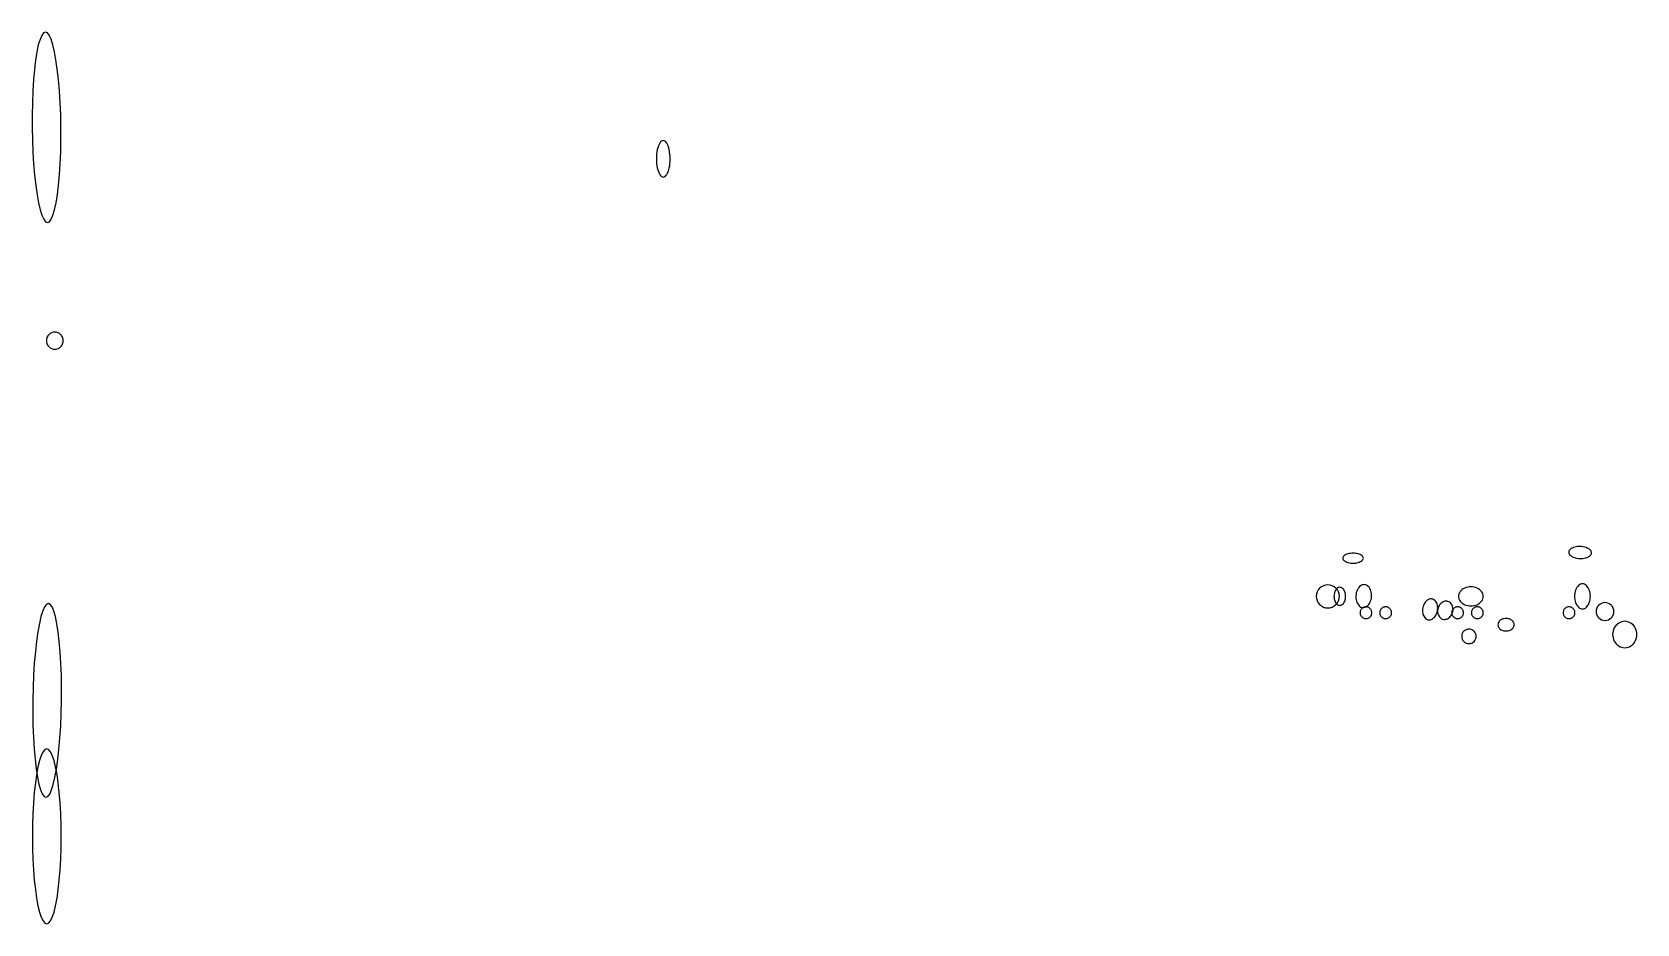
# Model space of a CAD drawing. Extents: x -292 to 292, y -205 to 211.
# Drawn here: x -292.3 to -152.3, y -85.9 to -8.1 of the extents above; entities that cross this region are included whole.
import ezdxf

# ---------------------------------------------------------------- set-up
doc = ezdxf.new("R2010")
doc.units = 0

msp = doc.modelspace()

# ---------------------------------------------------------------- linework, layer by layer
at = {"layer": 'CIRCLES'}
for p, q in [((-291.05, -34.88), (-291.06, -35.02)), ((-291.01, -34.74), (-291.05, -34.88)), ((-290.94, -34.61), (-291.01, -34.74)), ((-290.85, -34.5), (-290.94, -34.61)), ((-290.73, -34.4), (-290.85, -34.5)), ((-290.61, -34.34), (-290.73, -34.4)), ((-290.47, -34.29), (-290.61, -34.34)), ((-290.32, -34.28), (-290.47, -34.29)), ((-290.18, -34.29), (-290.32, -34.28)), ((-290.04, -34.34), (-290.18, -34.29)), ((-289.91, -34.4), (-290.04, -34.34)), ((-289.8, -34.5), (-289.91, -34.4)), ((-289.71, -34.61), (-289.8, -34.5)), ((-289.64, -34.74), (-289.71, -34.61)), ((-289.6, -34.88), (-289.64, -34.74)), ((-289.58, -35.02), (-289.6, -34.88)), ((-291.06, -35.02), (-291.05, -35.16)), ((-291.05, -35.16), (-291.01, -35.3)), ((-291.01, -35.3), (-290.94, -35.43)), ((-290.94, -35.43), (-290.85, -35.54)), ((-290.85, -35.54), (-290.73, -35.64)), ((-290.73, -35.64), (-290.61, -35.7)), ((-290.61, -35.7), (-290.47, -35.75)), ((-290.47, -35.75), (-290.32, -35.76)), ((-290.32, -35.76), (-290.18, -35.75)), ((-290.18, -35.75), (-290.04, -35.7)), ((-290.04, -35.7), (-289.91, -35.64)), ((-289.91, -35.64), (-289.8, -35.54)), ((-289.8, -35.54), (-289.71, -35.43)), ((-289.71, -35.43), (-289.64, -35.3)), ((-289.64, -35.3), (-289.6, -35.16)), ((-289.6, -35.16), (-289.58, -35.02)), ((-180.22, -57.14), (-180.24, -57.34)), ((-180.24, -57.34), (-180.22, -57.54)), ((-180.16, -56.95), (-180.22, -57.14)), ((-180.07, -56.78), (-180.16, -56.95)), ((-179.94, -56.63), (-180.07, -56.78)), ((-179.79, -56.5), (-179.94, -56.63)), ((-179.61, -56.41), (-179.79, -56.5)), ((-179.43, -56.35), (-179.61, -56.41)), ((-179.23, -56.33), (-179.43, -56.35)), ((-179.03, -56.35), (-179.23, -56.33)), ((-178.84, -56.41), (-179.03, -56.35)), ((-178.67, -56.5), (-178.84, -56.41)), ((-178.52, -56.63), (-178.67, -56.5)), ((-178.39, -56.78), (-178.52, -56.63)), ((-178.3, -56.95), (-178.39, -56.78)), ((-178.24, -57.14), (-178.3, -56.95)), ((-178.22, -57.34), (-178.24, -57.14)), ((-178.24, -57.54), (-178.22, -57.34)), ((-180.22, -57.54), (-180.16, -57.73)), ((-180.16, -57.73), (-180.07, -57.9)), ((-180.07, -57.9), (-179.94, -58.05)), ((-179.94, -58.05), (-179.79, -58.18)), ((-179.79, -58.18), (-179.61, -58.27)), ((-179.61, -58.27), (-179.43, -58.33)), ((-179.43, -58.33), (-179.23, -58.35)), ((-179.23, -58.35), (-179.03, -58.33)), ((-179.03, -58.33), (-178.84, -58.27)), ((-178.84, -58.27), (-178.67, -58.18)), ((-178.67, -58.18), (-178.52, -58.05)), ((-178.52, -58.05), (-178.39, -57.9)), ((-178.39, -57.9), (-178.3, -57.73)), ((-178.3, -57.73), (-178.24, -57.54)), ((-155.8, -58.51), (-155.81, -58.66)), ((-155.81, -58.66), (-155.8, -58.81)), ((-155.75, -58.37), (-155.8, -58.51)), ((-155.8, -58.81), (-155.75, -58.96)), ((-155.68, -58.23), (-155.75, -58.37)), ((-155.58, -58.12), (-155.68, -58.23)), ((-155.47, -58.02), (-155.58, -58.12)), ((-155.33, -57.95), (-155.47, -58.02)), ((-155.19, -57.9), (-155.33, -57.95)), ((-155.04, -57.89), (-155.19, -57.9)), ((-154.88, -57.9), (-155.04, -57.89)), ((-154.74, -57.95), (-154.88, -57.9)), ((-154.6, -58.02), (-154.74, -57.95)), ((-154.49, -58.12), (-154.6, -58.02)), ((-154.39, -58.23), (-154.49, -58.12)), ((-154.32, -58.37), (-154.39, -58.23)), ((-154.27, -58.51), (-154.32, -58.37)), ((-154.32, -58.96), (-154.27, -58.81)), ((-154.26, -58.66), (-154.27, -58.51)), ((-154.27, -58.81), (-154.26, -58.66)), ((-167.03, -60.21), (-167.15, -60.25)), ((-166.91, -60.2), (-167.03, -60.21)), ((-166.79, -60.21), (-166.91, -60.2)), ((-166.67, -60.25), (-166.79, -60.21)), ((-155.75, -58.96), (-155.68, -59.09)), ((-155.68, -59.09), (-155.58, -59.21)), ((-155.58, -59.21), (-155.47, -59.31)), ((-155.47, -59.31), (-155.33, -59.38)), ((-155.33, -59.38), (-155.19, -59.42)), ((-155.19, -59.42), (-155.04, -59.44)), ((-155.04, -59.44), (-154.88, -59.42)), ((-154.88, -59.42), (-154.74, -59.38)), ((-154.74, -59.38), (-154.6, -59.31)), ((-154.6, -59.31), (-154.49, -59.21)), ((-154.49, -59.21), (-154.39, -59.09)), ((-154.39, -59.09), (-154.32, -58.96)), ((-167.53, -60.71), (-167.54, -60.83)), ((-167.54, -60.83), (-167.53, -60.96)), ((-167.49, -60.59), (-167.53, -60.71)), ((-167.53, -60.96), (-167.49, -61.07)), ((-167.43, -60.48), (-167.49, -60.59)), ((-167.49, -61.07), (-167.43, -61.18)), ((-167.36, -60.39), (-167.43, -60.48)), ((-167.43, -61.18), (-167.36, -61.28)), ((-167.26, -60.31), (-167.36, -60.39)), ((-167.36, -61.28), (-167.26, -61.36)), ((-167.15, -60.25), (-167.26, -60.31)), ((-167.26, -61.36), (-167.15, -61.42)), ((-167.15, -61.42), (-167.03, -61.45)), ((-167.03, -61.45), (-166.91, -61.46)), ((-166.91, -61.46), (-166.79, -61.45)), ((-166.79, -61.45), (-166.67, -61.42)), ((-166.56, -60.31), (-166.67, -60.25)), ((-166.67, -61.42), (-166.56, -61.36)), ((-166.46, -60.39), (-166.56, -60.31)), ((-166.56, -61.36), (-166.46, -61.28)), ((-166.39, -60.48), (-166.46, -60.39)), ((-166.46, -61.28), (-166.39, -61.18)), ((-166.33, -60.59), (-166.39, -60.48)), ((-166.39, -61.18), (-166.33, -61.07)), ((-166.29, -60.71), (-166.33, -60.59)), ((-166.33, -61.07), (-166.29, -60.96)), ((-166.28, -60.83), (-166.29, -60.71)), ((-166.29, -60.96), (-166.28, -60.83))]:
    msp.add_line(p, q, dxfattribs=at)
at = {"layer": 'ELLIPSES'}
for p, q in [((-291.46, -8.38), (-291.61, -8.73)), ((-291.3, -8.16), (-291.46, -8.38)), ((-291.14, -8.09), (-291.3, -8.16)), ((-290.97, -8.16), (-291.14, -8.09)), ((-290.81, -8.37), (-290.97, -8.16)), ((-290.65, -8.72), (-290.81, -8.37)), ((-291.76, -9.21), (-291.88, -9.81)), ((-291.61, -8.73), (-291.76, -9.21)), ((-290.5, -9.19), (-290.65, -8.72)), ((-290.35, -9.8), (-290.5, -9.19)), ((-290.22, -10.51), (-290.35, -9.8)), ((-292, -10.53), (-292.1, -11.35)), ((-291.88, -9.81), (-292, -10.53)), ((-290.11, -11.33), (-290.22, -10.51)), ((-292.18, -12.26), (-292.24, -13.23)), ((-292.1, -11.35), (-292.18, -12.26)), ((-290, -12.23), (-290.11, -11.33)), ((-289.92, -13.21), (-290, -12.23)), ((-292.24, -13.23), (-292.28, -14.26)), ((-289.86, -14.23), (-289.92, -13.21)), ((-292.28, -14.26), (-292.3, -15.33)), ((-292.3, -15.33), (-292.3, -16.41)), ((-289.81, -15.3), (-289.86, -14.23)), ((-289.79, -16.38), (-289.81, -15.3)), ((-292.3, -16.41), (-292.28, -17.5)), ((-289.79, -17.47), (-289.79, -16.38)), ((-292.28, -17.5), (-292.23, -18.56)), ((-289.81, -18.54), (-289.79, -17.47)), ((-237.7, -18.18), (-237.74, -18.35)), ((-237.65, -18.02), (-237.7, -18.18)), ((-237.59, -17.89), (-237.65, -18.02)), ((-237.52, -17.77), (-237.59, -17.89)), ((-237.45, -17.68), (-237.52, -17.77)), ((-237.38, -17.61), (-237.45, -17.68)), ((-237.3, -17.57), (-237.38, -17.61)), ((-237.22, -17.56), (-237.3, -17.57)), ((-237.14, -17.57), (-237.22, -17.56)), ((-237.07, -17.61), (-237.14, -17.57)), ((-236.99, -17.68), (-237.07, -17.61)), ((-236.92, -17.77), (-236.99, -17.68)), ((-236.86, -17.89), (-236.92, -17.77)), ((-236.8, -18.02), (-236.86, -17.89)), ((-236.74, -18.18), (-236.8, -18.02)), ((-236.7, -18.35), (-236.74, -18.18)), ((-292.23, -18.56), (-292.17, -19.59)), ((-292.17, -19.59), (-292.09, -20.57)), ((-289.91, -20.54), (-289.85, -19.57)), ((-289.85, -19.57), (-289.81, -18.54)), ((-237.8, -18.74), (-237.82, -18.94)), ((-237.82, -18.94), (-237.82, -19.15)), ((-237.82, -19.15), (-237.81, -19.36)), ((-237.81, -19.36), (-237.8, -19.56)), ((-237.78, -18.54), (-237.8, -18.74)), ((-237.8, -19.56), (-237.77, -19.76)), ((-237.74, -18.35), (-237.78, -18.54)), ((-236.67, -18.54), (-236.7, -18.35)), ((-236.64, -18.74), (-236.67, -18.54)), ((-236.66, -19.76), (-236.64, -19.56)), ((-236.62, -18.94), (-236.64, -18.74)), ((-236.64, -19.56), (-236.62, -19.35)), ((-236.62, -19.15), (-236.62, -18.94)), ((-236.62, -19.35), (-236.62, -19.15)), ((-292.09, -20.57), (-291.99, -21.47)), ((-289.99, -21.45), (-289.91, -20.54)), ((-237.77, -19.76), (-237.74, -19.94)), ((-237.74, -19.94), (-237.7, -20.12)), ((-237.7, -20.12), (-237.64, -20.27)), ((-237.64, -20.27), (-237.58, -20.41)), ((-237.58, -20.41), (-237.52, -20.52)), ((-237.52, -20.52), (-237.45, -20.62)), ((-237.45, -20.62), (-237.37, -20.68)), ((-237.37, -20.68), (-237.3, -20.72)), ((-237.3, -20.72), (-237.22, -20.74)), ((-237.22, -20.74), (-237.14, -20.72)), ((-237.14, -20.72), (-237.06, -20.68)), ((-237.06, -20.68), (-236.99, -20.62)), ((-236.99, -20.62), (-236.92, -20.52)), ((-236.92, -20.52), (-236.85, -20.41)), ((-236.85, -20.41), (-236.79, -20.27)), ((-236.79, -20.27), (-236.74, -20.11)), ((-236.74, -20.11), (-236.7, -19.94)), ((-236.7, -19.94), (-236.66, -19.76)), ((-291.99, -21.47), (-291.87, -22.28)), ((-291.87, -22.28), (-291.74, -23)), ((-290.21, -22.98), (-290.09, -22.26)), ((-290.09, -22.26), (-289.99, -21.45)), ((-291.74, -23), (-291.59, -23.6)), ((-291.59, -23.6), (-291.44, -24.08)), ((-290.48, -24.07), (-290.34, -23.59)), ((-290.34, -23.59), (-290.21, -22.98)), ((-291.44, -24.08), (-291.28, -24.43)), ((-291.28, -24.43), (-291.12, -24.64)), ((-291.12, -24.64), (-290.95, -24.71)), ((-290.95, -24.71), (-290.79, -24.64)), ((-290.79, -24.64), (-290.63, -24.42)), ((-290.63, -24.42), (-290.48, -24.07)), ((-157.98, -53.17), (-158.05, -53.22)), ((-157.89, -53.12), (-157.98, -53.17)), ((-157.79, -53.08), (-157.89, -53.12)), ((-157.68, -53.04), (-157.79, -53.08)), ((-157.56, -53.02), (-157.68, -53.04)), ((-157.44, -53), (-157.56, -53.02)), ((-157.31, -52.99), (-157.44, -53)), ((-157.18, -52.99), (-157.31, -52.99)), ((-157.05, -53), (-157.18, -52.99)), ((-156.93, -53.02), (-157.05, -53)), ((-156.81, -53.04), (-156.93, -53.02)), ((-156.69, -53.08), (-156.81, -53.04)), ((-156.58, -53.12), (-156.69, -53.08)), ((-156.49, -53.17), (-156.58, -53.12)), ((-156.4, -53.23), (-156.49, -53.17)), ((-177.91, -53.95), (-177.92, -54.01)), ((-177.92, -54.01), (-177.91, -54.06)), ((-177.89, -53.89), (-177.91, -53.95)), ((-177.91, -54.06), (-177.89, -54.12)), ((-177.85, -53.84), (-177.89, -53.89)), ((-177.89, -54.12), (-177.85, -54.17)), ((-177.8, -53.79), (-177.85, -53.84)), ((-177.85, -54.17), (-177.8, -54.22)), ((-177.73, -53.74), (-177.8, -53.79)), ((-177.8, -54.22), (-177.73, -54.27)), ((-177.65, -53.7), (-177.73, -53.74)), ((-177.73, -54.27), (-177.65, -54.31)), ((-177.57, -53.66), (-177.65, -53.7)), ((-177.65, -54.31), (-177.57, -54.35)), ((-177.47, -53.63), (-177.57, -53.66)), ((-177.57, -54.35), (-177.47, -54.38)), ((-177.36, -53.61), (-177.47, -53.63)), ((-177.47, -54.38), (-177.36, -54.41)), ((-177.25, -53.59), (-177.36, -53.61)), ((-177.36, -54.41), (-177.25, -54.43)), ((-177.14, -53.58), (-177.25, -53.59)), ((-177.25, -54.43), (-177.14, -54.44)), ((-177.02, -53.57), (-177.14, -53.58)), ((-177.14, -54.44), (-177.02, -54.44)), ((-176.9, -53.58), (-177.02, -53.57)), ((-177.02, -54.44), (-176.9, -54.44)), ((-176.79, -53.59), (-176.9, -53.58)), ((-176.9, -54.44), (-176.79, -54.43)), ((-176.68, -53.61), (-176.79, -53.59)), ((-176.79, -54.43), (-176.68, -54.41)), ((-176.57, -53.63), (-176.68, -53.61)), ((-176.68, -54.41), (-176.57, -54.38)), ((-176.48, -53.66), (-176.57, -53.63)), ((-176.57, -54.38), (-176.48, -54.35)), ((-176.39, -53.7), (-176.48, -53.66)), ((-176.48, -54.35), (-176.39, -54.31)), ((-176.31, -53.74), (-176.39, -53.7)), ((-176.39, -54.31), (-176.31, -54.27)), ((-176.24, -53.79), (-176.31, -53.74)), ((-176.31, -54.27), (-176.24, -54.22)), ((-176.19, -53.84), (-176.24, -53.79)), ((-176.24, -54.22), (-176.19, -54.17)), ((-176.16, -53.89), (-176.19, -53.84)), ((-176.19, -54.17), (-176.16, -54.12)), ((-176.13, -53.95), (-176.16, -53.89)), ((-176.16, -54.12), (-176.13, -54.06)), ((-176.12, -54.01), (-176.13, -53.95)), ((-176.13, -54.06), (-176.12, -54.01)), ((-158.18, -53.41), (-158.19, -53.48)), ((-158.19, -53.48), (-158.19, -53.55)), ((-158.19, -53.55), (-158.16, -53.62)), ((-158.16, -53.35), (-158.18, -53.41)), ((-158.11, -53.28), (-158.16, -53.35)), ((-158.16, -53.62), (-158.13, -53.68)), ((-158.13, -53.68), (-158.07, -53.75)), ((-158.05, -53.22), (-158.11, -53.28)), ((-158.07, -53.75), (-158, -53.81)), ((-158, -53.81), (-157.92, -53.86)), ((-157.92, -53.86), (-157.82, -53.91)), ((-157.82, -53.91), (-157.71, -53.95)), ((-157.71, -53.95), (-157.6, -53.99)), ((-157.6, -53.99), (-157.48, -54.01)), ((-157.48, -54.01), (-157.35, -54.03)), ((-157.35, -54.03), (-157.22, -54.04)), ((-157.22, -54.04), (-157.09, -54.04)), ((-157.09, -54.04), (-156.96, -54.03)), ((-156.96, -54.03), (-156.84, -54.02)), ((-156.84, -54.02), (-156.72, -53.99)), ((-156.72, -53.99), (-156.61, -53.95)), ((-156.61, -53.95), (-156.52, -53.91)), ((-156.52, -53.91), (-156.43, -53.86)), ((-156.43, -53.86), (-156.35, -53.81)), ((-156.33, -53.28), (-156.4, -53.23)), ((-156.35, -53.81), (-156.29, -53.75)), ((-156.28, -53.35), (-156.33, -53.28)), ((-156.29, -53.75), (-156.25, -53.69)), ((-156.24, -53.42), (-156.28, -53.35)), ((-156.25, -53.69), (-156.22, -53.62)), ((-156.22, -53.48), (-156.24, -53.42)), ((-156.21, -53.55), (-156.22, -53.48)), ((-156.22, -53.62), (-156.21, -53.55)), ((-178.68, -57.24), (-178.69, -57.34)), ((-178.69, -57.34), (-178.68, -57.44)), ((-178.67, -57.14), (-178.68, -57.24)), ((-178.65, -57.04), (-178.67, -57.14)), ((-178.62, -56.95), (-178.65, -57.04)), ((-178.58, -56.86), (-178.62, -56.95)), ((-178.54, -56.78), (-178.58, -56.86)), ((-178.49, -56.71), (-178.54, -56.78)), ((-178.43, -56.66), (-178.49, -56.71)), ((-178.38, -56.61), (-178.43, -56.66)), ((-178.31, -56.58), (-178.38, -56.61)), ((-178.25, -56.56), (-178.31, -56.58)), ((-178.18, -56.55), (-178.25, -56.56)), ((-178.11, -56.56), (-178.18, -56.55)), ((-178.05, -56.58), (-178.11, -56.56)), ((-177.99, -56.61), (-178.05, -56.58)), ((-177.93, -56.66), (-177.99, -56.61)), ((-177.87, -56.71), (-177.93, -56.66)), ((-177.82, -56.78), (-177.87, -56.71)), ((-177.78, -56.86), (-177.82, -56.78)), ((-177.74, -56.95), (-177.78, -56.86)), ((-177.71, -57.04), (-177.74, -56.95)), ((-177.69, -57.14), (-177.71, -57.04)), ((-177.68, -57.24), (-177.69, -57.14)), ((-177.67, -57.34), (-177.68, -57.24)), ((-177.68, -57.44), (-177.67, -57.34)), ((-176.76, -57.14), (-176.78, -57.27)), ((-176.78, -57.27), (-176.78, -57.4)), ((-176.78, -57.4), (-176.77, -57.53)), ((-176.74, -57.01), (-176.76, -57.14)), ((-176.7, -56.89), (-176.74, -57.01)), ((-176.65, -56.77), (-176.7, -56.89)), ((-176.59, -56.67), (-176.65, -56.77)), ((-176.53, -56.57), (-176.59, -56.67)), ((-176.45, -56.49), (-176.53, -56.57)), ((-176.37, -56.42), (-176.45, -56.49)), ((-176.29, -56.37), (-176.37, -56.42)), ((-176.2, -56.33), (-176.29, -56.37)), ((-176.11, -56.32), (-176.2, -56.33)), ((-176.02, -56.31), (-176.11, -56.32)), ((-175.94, -56.33), (-176.02, -56.31)), ((-175.85, -56.36), (-175.94, -56.33)), ((-175.77, -56.41), (-175.85, -56.36)), ((-175.69, -56.47), (-175.77, -56.41)), ((-175.62, -56.55), (-175.69, -56.47)), ((-175.56, -56.64), (-175.62, -56.55)), ((-175.51, -56.74), (-175.56, -56.64)), ((-175.47, -56.85), (-175.51, -56.74)), ((-175.43, -56.97), (-175.47, -56.85)), ((-175.41, -57.1), (-175.43, -56.97)), ((-175.42, -57.49), (-175.41, -57.36)), ((-175.4, -57.23), (-175.41, -57.1)), ((-175.41, -57.36), (-175.4, -57.23)), ((-167.79, -57.12), (-167.82, -57.23)), ((-167.82, -57.23), (-167.82, -57.34)), ((-167.82, -57.34), (-167.82, -57.45)), ((-167.74, -57.02), (-167.79, -57.12)), ((-167.68, -56.92), (-167.74, -57.02)), ((-167.6, -56.83), (-167.68, -56.92)), ((-167.51, -56.75), (-167.6, -56.83)), ((-167.4, -56.68), (-167.51, -56.75)), ((-167.28, -56.62), (-167.4, -56.68)), ((-167.16, -56.57), (-167.28, -56.62)), ((-167.02, -56.53), (-167.16, -56.57)), ((-166.88, -56.51), (-167.02, -56.53)), ((-166.74, -56.5), (-166.88, -56.51)), ((-166.6, -56.51), (-166.74, -56.5)), ((-166.46, -56.53), (-166.6, -56.51)), ((-166.33, -56.57), (-166.46, -56.53)), ((-166.2, -56.62), (-166.33, -56.57)), ((-166.08, -56.68), (-166.2, -56.62)), ((-165.98, -56.75), (-166.08, -56.68)), ((-165.89, -56.83), (-165.98, -56.75)), ((-165.81, -56.92), (-165.89, -56.83)), ((-165.74, -57.02), (-165.81, -56.92)), ((-165.7, -57.12), (-165.74, -57.02)), ((-165.67, -57.23), (-165.7, -57.12)), ((-165.66, -57.34), (-165.67, -57.23)), ((-165.67, -57.45), (-165.66, -57.34)), ((-157.67, -57.06), (-157.69, -57.2)), ((-157.69, -57.2), (-157.69, -57.34)), ((-157.69, -57.34), (-157.69, -57.48)), ((-157.64, -56.92), (-157.67, -57.06)), ((-157.6, -56.79), (-157.64, -56.92)), ((-157.55, -56.67), (-157.6, -56.79)), ((-157.49, -56.56), (-157.55, -56.67)), ((-157.42, -56.47), (-157.49, -56.56)), ((-157.35, -56.39), (-157.42, -56.47)), ((-157.27, -56.32), (-157.35, -56.39)), ((-157.18, -56.28), (-157.27, -56.32)), ((-157.09, -56.25), (-157.18, -56.28)), ((-157, -56.24), (-157.09, -56.25)), ((-156.91, -56.25), (-157, -56.24)), ((-156.82, -56.28), (-156.91, -56.25)), ((-156.74, -56.32), (-156.82, -56.28)), ((-156.66, -56.39), (-156.74, -56.32)), ((-156.58, -56.47), (-156.66, -56.39)), ((-156.52, -56.56), (-156.58, -56.47)), ((-156.46, -56.67), (-156.52, -56.56)), ((-156.41, -56.79), (-156.46, -56.67)), ((-156.37, -56.92), (-156.41, -56.79)), ((-156.34, -57.06), (-156.37, -56.92)), ((-156.32, -57.2), (-156.34, -57.06)), ((-156.31, -57.34), (-156.32, -57.2)), ((-156.32, -57.48), (-156.31, -57.34)), ((-291.37, -58.61), (-291.53, -59.09)), ((-291.21, -58.25), (-291.37, -58.61)), ((-291.05, -58.04), (-291.21, -58.25)), ((-290.88, -57.97), (-291.05, -58.04)), ((-290.72, -58.04), (-290.88, -57.97)), ((-290.56, -58.26), (-290.72, -58.04)), ((-290.41, -58.62), (-290.56, -58.26)), ((-290.27, -59.11), (-290.41, -58.62)), ((-178.68, -57.44), (-178.67, -57.55)), ((-178.67, -57.55), (-178.65, -57.64)), ((-178.65, -57.64), (-178.62, -57.74)), ((-178.62, -57.74), (-178.58, -57.82)), ((-178.58, -57.82), (-178.54, -57.9)), ((-178.54, -57.9), (-178.49, -57.97)), ((-178.49, -57.97), (-178.43, -58.03)), ((-178.43, -58.03), (-178.38, -58.07)), ((-178.38, -58.07), (-178.31, -58.1)), ((-178.31, -58.1), (-178.25, -58.12)), ((-178.25, -58.12), (-178.18, -58.13)), ((-178.18, -58.13), (-178.11, -58.12)), ((-178.11, -58.12), (-178.05, -58.1)), ((-178.05, -58.1), (-177.99, -58.07)), ((-177.99, -58.07), (-177.93, -58.03)), ((-177.93, -58.03), (-177.87, -57.97)), ((-177.87, -57.97), (-177.82, -57.9)), ((-177.82, -57.9), (-177.78, -57.82)), ((-177.78, -57.82), (-177.74, -57.74)), ((-177.74, -57.74), (-177.71, -57.64)), ((-177.71, -57.64), (-177.69, -57.55)), ((-177.69, -57.55), (-177.68, -57.44)), ((-176.77, -57.53), (-176.75, -57.65)), ((-176.75, -57.65), (-176.72, -57.77)), ((-176.72, -57.77), (-176.68, -57.89)), ((-176.68, -57.89), (-176.62, -57.99)), ((-176.62, -57.99), (-176.56, -58.08)), ((-176.56, -58.08), (-176.49, -58.16)), ((-176.49, -58.16), (-176.42, -58.22)), ((-176.42, -58.22), (-176.33, -58.27)), ((-176.4, -58.7), (-176.41, -58.77)), ((-176.41, -58.77), (-176.4, -58.84)), ((-176.39, -58.64), (-176.4, -58.7)), ((-176.37, -58.57), (-176.39, -58.64)), ((-176.34, -58.51), (-176.37, -58.57)), ((-176.3, -58.46), (-176.34, -58.51)), ((-176.33, -58.27), (-176.25, -58.3)), ((-176.26, -58.41), (-176.3, -58.46)), ((-176.21, -58.36), (-176.26, -58.41)), ((-176.25, -58.3), (-176.16, -58.32)), ((-176.15, -58.32), (-176.21, -58.36)), ((-176.16, -58.32), (-176.07, -58.31)), ((-176.09, -58.29), (-176.15, -58.32)), ((-176.03, -58.27), (-176.09, -58.29)), ((-176.07, -58.31), (-175.98, -58.29)), ((-175.96, -58.26), (-176.03, -58.27)), ((-175.98, -58.29), (-175.89, -58.26)), ((-175.9, -58.26), (-175.96, -58.26)), ((-175.83, -58.26), (-175.9, -58.26)), ((-175.89, -58.26), (-175.81, -58.2)), ((-175.76, -58.27), (-175.83, -58.26)), ((-175.81, -58.2), (-175.73, -58.14)), ((-175.7, -58.29), (-175.76, -58.27)), ((-175.73, -58.14), (-175.66, -58.06)), ((-175.64, -58.32), (-175.7, -58.29)), ((-175.66, -58.06), (-175.59, -57.96)), ((-175.58, -58.36), (-175.64, -58.32)), ((-175.59, -57.96), (-175.53, -57.86)), ((-175.53, -58.41), (-175.58, -58.36)), ((-175.53, -57.86), (-175.49, -57.74)), ((-175.49, -58.46), (-175.53, -58.41)), ((-175.49, -57.74), (-175.45, -57.62)), ((-175.45, -58.51), (-175.49, -58.46)), ((-175.45, -57.62), (-175.42, -57.49)), ((-175.42, -58.57), (-175.45, -58.51)), ((-175.4, -58.64), (-175.42, -58.57)), ((-175.39, -58.7), (-175.4, -58.64)), ((-175.38, -58.77), (-175.39, -58.7)), ((-175.39, -58.84), (-175.38, -58.77)), ((-174.68, -58.64), (-174.69, -58.7)), ((-174.69, -58.7), (-174.69, -58.77)), ((-174.69, -58.77), (-174.69, -58.84)), ((-174.66, -58.57), (-174.68, -58.64)), ((-174.63, -58.51), (-174.66, -58.57)), ((-174.59, -58.46), (-174.63, -58.51)), ((-174.54, -58.41), (-174.59, -58.46)), ((-174.49, -58.36), (-174.54, -58.41)), ((-174.44, -58.32), (-174.49, -58.36)), ((-174.38, -58.29), (-174.44, -58.32)), ((-174.31, -58.27), (-174.38, -58.29)), ((-174.25, -58.26), (-174.31, -58.27)), ((-174.18, -58.26), (-174.25, -58.26)), ((-174.11, -58.26), (-174.18, -58.26)), ((-174.05, -58.27), (-174.11, -58.26)), ((-173.98, -58.29), (-174.05, -58.27)), ((-173.92, -58.32), (-173.98, -58.29)), ((-173.87, -58.36), (-173.92, -58.32)), ((-173.82, -58.41), (-173.87, -58.36)), ((-173.77, -58.46), (-173.82, -58.41)), ((-173.74, -58.51), (-173.77, -58.46)), ((-173.71, -58.57), (-173.74, -58.51)), ((-173.68, -58.64), (-173.71, -58.57)), ((-173.67, -58.7), (-173.68, -58.64)), ((-173.67, -58.77), (-173.67, -58.7)), ((-173.67, -58.84), (-173.67, -58.77)), ((-170.96, -58.47), (-170.97, -58.59)), ((-170.97, -58.59), (-170.96, -58.7)), ((-170.94, -58.35), (-170.96, -58.47)), ((-170.96, -58.7), (-170.94, -58.82)), ((-170.91, -58.23), (-170.94, -58.35)), ((-170.94, -58.82), (-170.92, -58.92)), ((-170.87, -58.12), (-170.91, -58.23)), ((-170.83, -58.02), (-170.87, -58.12)), ((-170.77, -57.92), (-170.83, -58.02)), ((-170.7, -57.83), (-170.77, -57.92)), ((-170.63, -57.75), (-170.7, -57.83)), ((-170.55, -57.68), (-170.63, -57.75)), ((-170.47, -57.63), (-170.55, -57.68)), ((-170.38, -57.6), (-170.47, -57.63)), ((-170.3, -57.57), (-170.38, -57.6)), ((-170.21, -57.57), (-170.3, -57.57)), ((-170.12, -57.58), (-170.21, -57.57)), ((-170.04, -57.6), (-170.12, -57.58)), ((-169.96, -57.64), (-170.04, -57.6)), ((-169.89, -57.69), (-169.96, -57.64)), ((-169.83, -57.76), (-169.89, -57.69)), ((-169.77, -57.84), (-169.83, -57.76)), ((-169.72, -57.93), (-169.77, -57.84)), ((-169.73, -58.83), (-169.69, -58.72)), ((-169.68, -58.03), (-169.72, -57.93)), ((-169.69, -58.72), (-169.66, -58.6)), ((-169.66, -58.13), (-169.68, -58.03)), ((-169.64, -58.25), (-169.66, -58.13)), ((-169.66, -58.6), (-169.64, -58.48)), ((-169.64, -58.57), (-169.65, -58.67)), ((-169.65, -58.67), (-169.64, -58.77)), ((-169.63, -58.36), (-169.64, -58.25)), ((-169.64, -58.48), (-169.63, -58.36)), ((-169.63, -58.47), (-169.64, -58.57)), ((-169.64, -58.77), (-169.62, -58.87)), ((-169.6, -58.36), (-169.63, -58.47)), ((-169.57, -58.26), (-169.6, -58.36)), ((-169.52, -58.17), (-169.57, -58.26)), ((-169.47, -58.08), (-169.52, -58.17)), ((-169.4, -58), (-169.47, -58.08)), ((-169.33, -57.93), (-169.4, -58)), ((-169.25, -57.88), (-169.33, -57.93)), ((-169.17, -57.83), (-169.25, -57.88)), ((-169.08, -57.79), (-169.17, -57.83)), ((-169, -57.77), (-169.08, -57.79)), ((-168.91, -57.76), (-169, -57.77)), ((-168.82, -57.77), (-168.91, -57.76)), ((-168.74, -57.79), (-168.82, -57.77)), ((-168.66, -57.82), (-168.74, -57.79)), ((-168.58, -57.86), (-168.66, -57.82)), ((-168.51, -57.92), (-168.58, -57.86)), ((-168.45, -57.99), (-168.51, -57.92)), ((-168.4, -58.06), (-168.45, -57.99)), ((-168.4, -58.7), (-168.41, -58.77)), ((-168.41, -58.77), (-168.4, -58.84)), ((-168.36, -58.15), (-168.4, -58.06)), ((-168.39, -58.64), (-168.4, -58.7)), ((-168.37, -58.57), (-168.39, -58.64)), ((-168.38, -58.85), (-168.34, -58.75)), ((-168.34, -58.51), (-168.37, -58.57)), ((-168.33, -58.24), (-168.36, -58.15)), ((-168.3, -58.46), (-168.34, -58.51)), ((-168.34, -58.75), (-168.31, -58.65)), ((-168.31, -58.34), (-168.33, -58.24)), ((-168.3, -58.44), (-168.31, -58.34)), ((-168.31, -58.65), (-168.3, -58.54)), ((-168.26, -58.41), (-168.3, -58.46)), ((-168.3, -58.54), (-168.3, -58.44)), ((-168.21, -58.36), (-168.26, -58.41)), ((-168.15, -58.32), (-168.21, -58.36)), ((-168.09, -58.29), (-168.15, -58.32)), ((-168.03, -58.27), (-168.09, -58.29)), ((-167.96, -58.26), (-168.03, -58.27)), ((-167.89, -58.26), (-167.96, -58.26)), ((-167.83, -58.26), (-167.89, -58.26)), ((-167.76, -58.27), (-167.83, -58.26)), ((-167.82, -57.45), (-167.79, -57.56)), ((-167.79, -57.56), (-167.74, -57.66)), ((-167.7, -58.29), (-167.76, -58.27)), ((-167.74, -57.66), (-167.68, -57.76)), ((-167.64, -58.32), (-167.7, -58.29)), ((-167.68, -57.76), (-167.6, -57.85)), ((-167.58, -58.36), (-167.64, -58.32)), ((-167.6, -57.85), (-167.51, -57.93)), ((-167.53, -58.41), (-167.58, -58.36)), ((-167.49, -58.46), (-167.53, -58.41)), ((-167.51, -57.93), (-167.4, -58)), ((-167.45, -58.51), (-167.49, -58.46)), ((-167.42, -58.57), (-167.45, -58.51)), ((-167.4, -58.64), (-167.42, -58.57)), ((-167.4, -58), (-167.28, -58.07)), ((-167.38, -58.7), (-167.4, -58.64)), ((-167.38, -58.77), (-167.38, -58.7)), ((-167.38, -58.84), (-167.38, -58.77)), ((-167.28, -58.07), (-167.16, -58.11)), ((-167.16, -58.11), (-167.02, -58.15)), ((-167.02, -58.15), (-166.88, -58.17)), ((-166.88, -58.17), (-166.74, -58.18)), ((-166.74, -58.18), (-166.6, -58.17)), ((-166.68, -58.64), (-166.69, -58.7)), ((-166.69, -58.7), (-166.69, -58.77)), ((-166.69, -58.77), (-166.69, -58.84)), ((-166.65, -58.57), (-166.68, -58.64)), ((-166.62, -58.51), (-166.65, -58.57)), ((-166.59, -58.46), (-166.62, -58.51)), ((-166.6, -58.17), (-166.46, -58.15)), ((-166.54, -58.41), (-166.59, -58.46)), ((-166.49, -58.36), (-166.54, -58.41)), ((-166.44, -58.32), (-166.49, -58.36)), ((-166.46, -58.15), (-166.33, -58.11)), ((-166.38, -58.29), (-166.44, -58.32)), ((-166.31, -58.27), (-166.38, -58.29)), ((-166.33, -58.11), (-166.2, -58.07)), ((-166.25, -58.26), (-166.31, -58.27)), ((-166.18, -58.26), (-166.25, -58.26)), ((-166.2, -58.07), (-166.08, -58)), ((-166.11, -58.26), (-166.18, -58.26)), ((-166.05, -58.27), (-166.11, -58.26)), ((-166.08, -58), (-165.98, -57.93)), ((-165.98, -58.29), (-166.05, -58.27)), ((-165.98, -57.93), (-165.89, -57.85)), ((-165.92, -58.32), (-165.98, -58.29)), ((-165.87, -58.36), (-165.92, -58.32)), ((-165.89, -57.85), (-165.81, -57.76)), ((-165.82, -58.41), (-165.87, -58.36)), ((-165.77, -58.46), (-165.82, -58.41)), ((-165.81, -57.76), (-165.74, -57.66)), ((-165.73, -58.51), (-165.77, -58.46)), ((-165.74, -57.66), (-165.7, -57.56)), ((-165.7, -58.57), (-165.73, -58.51)), ((-165.7, -57.56), (-165.67, -57.45)), ((-165.68, -58.64), (-165.7, -58.57)), ((-165.67, -58.7), (-165.68, -58.64)), ((-165.67, -58.77), (-165.67, -58.7)), ((-165.67, -58.84), (-165.67, -58.77)), ((-158.67, -58.64), (-158.69, -58.7)), ((-158.69, -58.7), (-158.69, -58.77)), ((-158.69, -58.77), (-158.69, -58.84)), ((-158.65, -58.57), (-158.67, -58.64)), ((-158.62, -58.51), (-158.65, -58.57)), ((-158.59, -58.46), (-158.62, -58.51)), ((-158.54, -58.41), (-158.59, -58.46)), ((-158.49, -58.36), (-158.54, -58.41)), ((-158.44, -58.32), (-158.49, -58.36)), ((-158.38, -58.29), (-158.44, -58.32)), ((-158.31, -58.27), (-158.38, -58.29)), ((-158.25, -58.26), (-158.31, -58.27)), ((-158.18, -58.26), (-158.25, -58.26)), ((-158.11, -58.26), (-158.18, -58.26)), ((-158.05, -58.27), (-158.11, -58.26)), ((-157.98, -58.29), (-158.05, -58.27)), ((-157.92, -58.32), (-157.98, -58.29)), ((-157.87, -58.36), (-157.92, -58.32)), ((-157.82, -58.41), (-157.87, -58.36)), ((-157.77, -58.46), (-157.82, -58.41)), ((-157.73, -58.51), (-157.77, -58.46)), ((-157.7, -58.57), (-157.73, -58.51)), ((-157.68, -58.64), (-157.7, -58.57)), ((-157.69, -57.48), (-157.67, -57.63)), ((-157.67, -58.7), (-157.68, -58.64)), ((-157.67, -57.63), (-157.64, -57.76)), ((-157.66, -58.77), (-157.67, -58.7)), ((-157.67, -58.84), (-157.66, -58.77)), ((-157.64, -57.76), (-157.6, -57.89)), ((-157.6, -57.89), (-157.55, -58.01)), ((-157.55, -58.01), (-157.49, -58.12)), ((-157.49, -58.12), (-157.42, -58.21)), ((-157.42, -58.21), (-157.35, -58.29)), ((-157.35, -58.29), (-157.27, -58.36)), ((-157.27, -58.36), (-157.18, -58.4)), ((-157.18, -58.4), (-157.09, -58.43)), ((-157.09, -58.43), (-157, -58.44)), ((-157, -58.44), (-156.91, -58.43)), ((-156.91, -58.43), (-156.82, -58.4)), ((-156.82, -58.4), (-156.74, -58.36)), ((-156.74, -58.36), (-156.66, -58.29)), ((-156.66, -58.29), (-156.58, -58.21)), ((-156.58, -58.21), (-156.52, -58.12)), ((-156.52, -58.12), (-156.46, -58.01)), ((-156.46, -58.01), (-156.41, -57.89)), ((-156.41, -57.89), (-156.37, -57.76)), ((-156.37, -57.76), (-156.34, -57.63)), ((-156.34, -57.63), (-156.32, -57.48)), ((-291.67, -59.71), (-291.8, -60.43)), ((-291.53, -59.09), (-291.67, -59.71)), ((-290.14, -59.73), (-290.27, -59.11)), ((-290.03, -60.46), (-290.14, -59.73)), ((-176.4, -58.84), (-176.39, -58.9)), ((-176.39, -58.9), (-176.37, -58.97)), ((-176.37, -58.97), (-176.34, -59.03)), ((-176.34, -59.03), (-176.3, -59.08)), ((-176.3, -59.08), (-176.26, -59.13)), ((-176.26, -59.13), (-176.21, -59.18)), ((-176.21, -59.18), (-176.15, -59.21)), ((-176.15, -59.21), (-176.09, -59.24)), ((-176.09, -59.24), (-176.03, -59.27)), ((-176.03, -59.27), (-175.96, -59.28)), ((-175.96, -59.28), (-175.9, -59.28)), ((-175.9, -59.28), (-175.83, -59.28)), ((-175.83, -59.28), (-175.76, -59.27)), ((-175.76, -59.27), (-175.7, -59.24)), ((-175.7, -59.24), (-175.64, -59.21)), ((-175.64, -59.21), (-175.58, -59.18)), ((-175.58, -59.18), (-175.53, -59.13)), ((-175.53, -59.13), (-175.49, -59.08)), ((-175.49, -59.08), (-175.45, -59.03)), ((-175.45, -59.03), (-175.42, -58.97)), ((-175.42, -58.97), (-175.4, -58.9)), ((-175.4, -58.9), (-175.39, -58.84)), ((-174.69, -58.84), (-174.68, -58.9)), ((-174.68, -58.9), (-174.66, -58.97)), ((-174.66, -58.97), (-174.63, -59.03)), ((-174.63, -59.03), (-174.59, -59.08)), ((-174.59, -59.08), (-174.54, -59.13)), ((-174.54, -59.13), (-174.49, -59.18)), ((-174.49, -59.18), (-174.44, -59.21)), ((-174.44, -59.21), (-174.38, -59.24)), ((-174.38, -59.24), (-174.31, -59.27)), ((-174.31, -59.27), (-174.25, -59.28)), ((-174.25, -59.28), (-174.18, -59.28)), ((-174.18, -59.28), (-174.11, -59.28)), ((-174.11, -59.28), (-174.05, -59.27)), ((-174.05, -59.27), (-173.98, -59.24)), ((-173.98, -59.24), (-173.92, -59.21)), ((-173.92, -59.21), (-173.87, -59.18)), ((-173.87, -59.18), (-173.82, -59.13)), ((-173.82, -59.13), (-173.77, -59.08)), ((-173.77, -59.08), (-173.74, -59.03)), ((-173.74, -59.03), (-173.71, -58.97)), ((-173.71, -58.97), (-173.68, -58.9)), ((-173.68, -58.9), (-173.67, -58.84)), ((-170.92, -58.92), (-170.88, -59.02)), ((-170.88, -59.02), (-170.83, -59.11)), ((-170.83, -59.11), (-170.77, -59.19)), ((-170.77, -59.19), (-170.71, -59.26)), ((-170.71, -59.26), (-170.64, -59.31)), ((-170.64, -59.31), (-170.56, -59.35)), ((-170.56, -59.35), (-170.48, -59.38)), ((-170.48, -59.38), (-170.39, -59.39)), ((-170.39, -59.39), (-170.3, -59.38)), ((-170.3, -59.38), (-170.22, -59.36)), ((-170.22, -59.36), (-170.13, -59.32)), ((-170.13, -59.32), (-170.05, -59.27)), ((-170.05, -59.27), (-169.97, -59.2)), ((-169.97, -59.2), (-169.9, -59.12)), ((-169.9, -59.12), (-169.83, -59.04)), ((-169.83, -59.04), (-169.77, -58.94)), ((-169.77, -58.94), (-169.73, -58.83)), ((-169.62, -58.87), (-169.58, -58.96)), ((-169.58, -58.96), (-169.54, -59.05)), ((-169.54, -59.05), (-169.49, -59.13)), ((-169.49, -59.13), (-169.43, -59.19)), ((-169.43, -59.19), (-169.36, -59.25)), ((-169.36, -59.25), (-169.29, -59.3)), ((-169.29, -59.3), (-169.21, -59.33)), ((-169.21, -59.33), (-169.12, -59.35)), ((-169.12, -59.35), (-169.04, -59.35)), ((-169.04, -59.35), (-168.95, -59.34)), ((-168.95, -59.34), (-168.86, -59.32)), ((-168.86, -59.32), (-168.77, -59.29)), ((-168.77, -59.29), (-168.69, -59.24)), ((-168.69, -59.24), (-168.61, -59.18)), ((-168.61, -59.18), (-168.54, -59.11)), ((-168.54, -59.11), (-168.48, -59.03)), ((-168.48, -59.03), (-168.42, -58.94)), ((-168.42, -58.94), (-168.38, -58.85)), ((-168.4, -58.84), (-168.39, -58.9)), ((-168.39, -58.9), (-168.37, -58.97)), ((-168.37, -58.97), (-168.34, -59.03)), ((-168.34, -59.03), (-168.3, -59.08)), ((-168.3, -59.08), (-168.26, -59.13)), ((-168.26, -59.13), (-168.21, -59.18)), ((-168.21, -59.18), (-168.15, -59.21)), ((-168.15, -59.21), (-168.09, -59.24)), ((-168.09, -59.24), (-168.03, -59.27)), ((-168.03, -59.27), (-167.96, -59.28)), ((-167.96, -59.28), (-167.89, -59.28)), ((-167.89, -59.28), (-167.83, -59.28)), ((-167.83, -59.28), (-167.76, -59.27)), ((-167.76, -59.27), (-167.7, -59.24)), ((-167.7, -59.24), (-167.64, -59.21)), ((-167.64, -59.21), (-167.58, -59.18)), ((-167.58, -59.18), (-167.53, -59.13)), ((-167.53, -59.13), (-167.49, -59.08)), ((-167.49, -59.08), (-167.45, -59.03)), ((-167.45, -59.03), (-167.42, -58.97)), ((-167.42, -58.97), (-167.4, -58.9)), ((-167.4, -58.9), (-167.38, -58.84)), ((-166.69, -58.84), (-166.68, -58.9)), ((-166.68, -58.9), (-166.65, -58.97)), ((-166.65, -58.97), (-166.62, -59.03)), ((-166.62, -59.03), (-166.59, -59.08)), ((-166.59, -59.08), (-166.54, -59.13)), ((-166.54, -59.13), (-166.49, -59.18)), ((-166.49, -59.18), (-166.44, -59.21)), ((-166.44, -59.21), (-166.38, -59.24)), ((-166.38, -59.24), (-166.31, -59.27)), ((-166.31, -59.27), (-166.25, -59.28)), ((-166.25, -59.28), (-166.18, -59.28)), ((-166.18, -59.28), (-166.11, -59.28)), ((-166.11, -59.28), (-166.05, -59.27)), ((-166.05, -59.27), (-165.98, -59.24)), ((-165.98, -59.24), (-165.92, -59.21)), ((-165.92, -59.21), (-165.87, -59.18)), ((-165.87, -59.18), (-165.82, -59.13)), ((-165.82, -59.13), (-165.77, -59.08)), ((-165.77, -59.08), (-165.73, -59.03)), ((-165.73, -59.03), (-165.7, -58.97)), ((-165.7, -58.97), (-165.68, -58.9)), ((-165.68, -58.9), (-165.67, -58.84)), ((-164.37, -59.75), (-164.38, -59.82)), ((-164.38, -59.82), (-164.37, -59.89)), ((-164.36, -59.68), (-164.37, -59.75)), ((-164.37, -59.89), (-164.36, -59.96)), ((-164.33, -59.61), (-164.36, -59.68)), ((-164.36, -59.96), (-164.33, -60.03)), ((-164.28, -59.54), (-164.33, -59.61)), ((-164.33, -60.03), (-164.28, -60.09)), ((-164.23, -59.48), (-164.28, -59.54)), ((-164.28, -60.09), (-164.23, -60.15)), ((-164.17, -59.43), (-164.23, -59.48)), ((-164.23, -60.15), (-164.17, -60.2)), ((-164.1, -59.38), (-164.17, -59.43)), ((-164.17, -60.2), (-164.1, -60.25)), ((-164.03, -59.34), (-164.1, -59.38)), ((-163.94, -59.31), (-164.03, -59.34)), ((-163.85, -59.29), (-163.94, -59.31)), ((-163.76, -59.27), (-163.85, -59.29)), ((-163.67, -59.27), (-163.76, -59.27)), ((-163.58, -59.27), (-163.67, -59.27)), ((-163.49, -59.29), (-163.58, -59.27)), ((-163.4, -59.31), (-163.49, -59.29)), ((-163.32, -59.34), (-163.4, -59.31)), ((-163.24, -59.38), (-163.32, -59.34)), ((-163.17, -59.43), (-163.24, -59.38)), ((-163.24, -60.25), (-163.17, -60.2)), ((-163.11, -59.48), (-163.17, -59.43)), ((-163.17, -60.2), (-163.11, -60.15)), ((-163.06, -59.54), (-163.11, -59.48)), ((-163.11, -60.15), (-163.06, -60.09)), ((-163.02, -59.61), (-163.06, -59.54)), ((-163.06, -60.09), (-163.02, -60.03)), ((-162.99, -59.68), (-163.02, -59.61)), ((-163.02, -60.03), (-162.99, -59.96)), ((-162.97, -59.75), (-162.99, -59.68)), ((-162.99, -59.96), (-162.97, -59.89)), ((-162.96, -59.82), (-162.97, -59.75)), ((-162.97, -59.89), (-162.96, -59.82)), ((-158.69, -58.84), (-158.67, -58.9)), ((-158.67, -58.9), (-158.65, -58.97)), ((-158.65, -58.97), (-158.62, -59.03)), ((-158.62, -59.03), (-158.59, -59.08)), ((-158.59, -59.08), (-158.54, -59.13)), ((-158.54, -59.13), (-158.49, -59.18)), ((-158.49, -59.18), (-158.44, -59.21)), ((-158.44, -59.21), (-158.38, -59.24)), ((-158.38, -59.24), (-158.31, -59.27)), ((-158.31, -59.27), (-158.25, -59.28)), ((-158.25, -59.28), (-158.18, -59.28)), ((-158.18, -59.28), (-158.11, -59.28)), ((-158.11, -59.28), (-158.05, -59.27)), ((-158.05, -59.27), (-157.98, -59.24)), ((-157.98, -59.24), (-157.92, -59.21)), ((-157.92, -59.21), (-157.87, -59.18)), ((-157.87, -59.18), (-157.82, -59.13)), ((-157.82, -59.13), (-157.77, -59.08)), ((-157.77, -59.08), (-157.73, -59.03)), ((-157.73, -59.03), (-157.7, -58.97)), ((-157.7, -58.97), (-157.68, -58.9)), ((-157.68, -58.9), (-157.67, -58.84)), ((-154.23, -60.1), (-154.29, -60.23)), ((-154.15, -59.97), (-154.23, -60.1)), ((-154.06, -59.86), (-154.15, -59.97)), ((-153.95, -59.76), (-154.06, -59.86)), ((-153.84, -59.68), (-153.95, -59.76)), ((-153.71, -59.61), (-153.84, -59.68)), ((-153.58, -59.56), (-153.71, -59.61)), ((-153.45, -59.53), (-153.58, -59.56)), ((-153.31, -59.52), (-153.45, -59.53)), ((-153.17, -59.53), (-153.31, -59.52)), ((-153.04, -59.56), (-153.17, -59.53)), ((-152.9, -59.61), (-153.04, -59.56)), ((-152.78, -59.68), (-152.9, -59.61)), ((-152.67, -59.76), (-152.78, -59.68)), ((-152.56, -59.86), (-152.67, -59.76)), ((-152.47, -59.97), (-152.56, -59.86)), ((-152.39, -60.1), (-152.47, -59.97)), ((-152.33, -60.23), (-152.39, -60.1)), ((-291.92, -61.26), (-292.02, -62.18)), ((-291.8, -60.43), (-291.92, -61.26)), ((-289.93, -61.29), (-290.03, -60.46)), ((-289.85, -62.21), (-289.93, -61.29)), ((-164.1, -60.25), (-164.03, -60.29)), ((-164.03, -60.29), (-163.94, -60.32)), ((-163.94, -60.32), (-163.85, -60.35)), ((-163.85, -60.35), (-163.76, -60.36)), ((-163.76, -60.36), (-163.67, -60.36)), ((-163.67, -60.36), (-163.58, -60.36)), ((-163.58, -60.36), (-163.49, -60.35)), ((-163.49, -60.35), (-163.4, -60.32)), ((-163.4, -60.32), (-163.32, -60.29)), ((-163.32, -60.29), (-163.24, -60.25)), ((-154.36, -60.52), (-154.37, -60.67)), ((-154.37, -60.67), (-154.36, -60.82)), ((-154.33, -60.38), (-154.36, -60.52)), ((-154.36, -60.82), (-154.33, -60.97)), ((-154.29, -60.23), (-154.33, -60.38)), ((-154.33, -60.97), (-154.29, -61.11)), ((-154.29, -61.11), (-154.23, -61.25)), ((-154.23, -61.25), (-154.15, -61.37)), ((-154.15, -61.37), (-154.06, -61.49)), ((-154.06, -61.49), (-153.95, -61.59)), ((-153.95, -61.59), (-153.84, -61.67)), ((-152.78, -61.67), (-152.67, -61.59)), ((-152.67, -61.59), (-152.56, -61.49)), ((-152.56, -61.49), (-152.47, -61.37)), ((-152.47, -61.37), (-152.39, -61.25)), ((-152.39, -61.25), (-152.33, -61.11)), ((-152.29, -60.38), (-152.33, -60.23)), ((-152.33, -61.11), (-152.29, -60.97)), ((-152.26, -60.52), (-152.29, -60.38)), ((-152.29, -60.97), (-152.26, -60.82)), ((-152.25, -60.67), (-152.26, -60.52)), ((-152.26, -60.82), (-152.25, -60.67)), ((-292.02, -62.18), (-292.11, -63.17)), ((-289.79, -63.2), (-289.85, -62.21)), ((-153.84, -61.67), (-153.71, -61.74)), ((-153.71, -61.74), (-153.58, -61.78)), ((-153.58, -61.78), (-153.45, -61.81)), ((-153.45, -61.81), (-153.31, -61.82)), ((-153.31, -61.82), (-153.17, -61.81)), ((-153.17, -61.81), (-153.04, -61.78)), ((-153.04, -61.78), (-152.9, -61.74)), ((-152.9, -61.74), (-152.78, -61.67)), ((-292.18, -64.22), (-292.22, -65.31)), ((-292.11, -63.17), (-292.18, -64.22)), ((-289.75, -64.25), (-289.79, -63.2)), ((-289.73, -65.34), (-289.75, -64.25)), ((-292.22, -65.31), (-292.25, -66.41)), ((-289.74, -66.44), (-289.73, -65.34)), ((-292.25, -66.41), (-292.25, -67.51)), ((-289.76, -67.55), (-289.74, -66.44)), ((-292.25, -67.51), (-292.23, -68.6)), ((-292.23, -68.6), (-292.19, -69.65)), ((-289.81, -68.63), (-289.76, -67.55)), ((-292.19, -69.65), (-292.13, -70.64)), ((-289.96, -70.67), (-289.87, -69.68)), ((-289.87, -69.68), (-289.81, -68.63)), ((-292.13, -70.64), (-292.05, -71.56)), ((-291.5, -71.23), (-291.65, -71.67)), ((-291.35, -70.91), (-291.5, -71.23)), ((-291.19, -70.71), (-291.35, -70.91)), ((-291.02, -70.65), (-291.19, -70.71)), ((-290.86, -70.71), (-291.02, -70.65)), ((-290.69, -70.91), (-290.86, -70.71)), ((-290.54, -71.23), (-290.69, -70.91)), ((-290.39, -71.67), (-290.54, -71.23)), ((-290.06, -71.59), (-289.96, -70.67)), ((-292.05, -71.56), (-291.96, -72.39)), ((-291.96, -72.39), (-291.84, -73.12)), ((-291.79, -72.23), (-291.91, -72.89)), ((-291.65, -71.67), (-291.79, -72.23)), ((-290.25, -72.23), (-290.39, -71.67)), ((-290.31, -73.14), (-290.18, -72.42)), ((-290.13, -72.89), (-290.25, -72.23)), ((-290.18, -72.42), (-290.06, -71.59)), ((-292.02, -73.64), (-292.11, -74.47)), ((-291.91, -72.89), (-292.02, -73.64)), ((-291.84, -73.12), (-291.71, -73.74)), ((-291.71, -73.74), (-291.57, -74.23)), ((-290.61, -74.24), (-290.46, -73.76)), ((-290.46, -73.76), (-290.31, -73.14)), ((-290.02, -73.64), (-290.13, -72.89)), ((-289.93, -74.47), (-290.02, -73.64)), ((-292.19, -75.36), (-292.24, -76.31)), ((-292.11, -74.47), (-292.19, -75.36)), ((-291.57, -74.23), (-291.42, -74.59)), ((-291.42, -74.59), (-291.26, -74.81)), ((-291.26, -74.81), (-291.1, -74.88)), ((-291.1, -74.88), (-290.94, -74.81)), ((-290.94, -74.81), (-290.77, -74.6)), ((-290.77, -74.6), (-290.61, -74.24)), ((-289.85, -75.37), (-289.93, -74.47)), ((-289.8, -76.31), (-289.85, -75.37)), ((-292.24, -76.31), (-292.27, -77.29)), ((-289.77, -77.29), (-289.8, -76.31)), ((-292.27, -77.29), (-292.28, -78.29)), ((-292.28, -78.29), (-292.27, -79.29)), ((-289.76, -78.29), (-289.77, -77.29)), ((-289.77, -79.29), (-289.76, -78.29)), ((-292.27, -79.29), (-292.24, -80.27)), ((-289.8, -80.27), (-289.77, -79.29)), ((-292.24, -80.27), (-292.19, -81.21)), ((-292.19, -81.21), (-292.12, -82.11)), ((-289.93, -82.11), (-289.85, -81.21)), ((-289.85, -81.21), (-289.8, -80.27)), ((-292.12, -82.11), (-292.02, -82.94)), ((-290.02, -82.94), (-289.93, -82.11)), ((-292.02, -82.94), (-291.91, -83.69)), ((-291.91, -83.69), (-291.79, -84.35)), ((-290.25, -84.35), (-290.13, -83.69)), ((-290.13, -83.69), (-290.02, -82.94)), ((-291.79, -84.35), (-291.65, -84.91)), ((-291.65, -84.91), (-291.5, -85.35)), ((-291.5, -85.35), (-291.35, -85.67)), ((-290.69, -85.67), (-290.54, -85.35)), ((-290.54, -85.35), (-290.39, -84.91)), ((-290.39, -84.91), (-290.25, -84.35)), ((-291.35, -85.67), (-291.19, -85.87)), ((-291.19, -85.87), (-291.02, -85.93)), ((-291.02, -85.93), (-290.86, -85.87)), ((-290.86, -85.87), (-290.69, -85.67))]:
    msp.add_line(p, q, dxfattribs=at)

doc.saveas('drawing.dxf')
